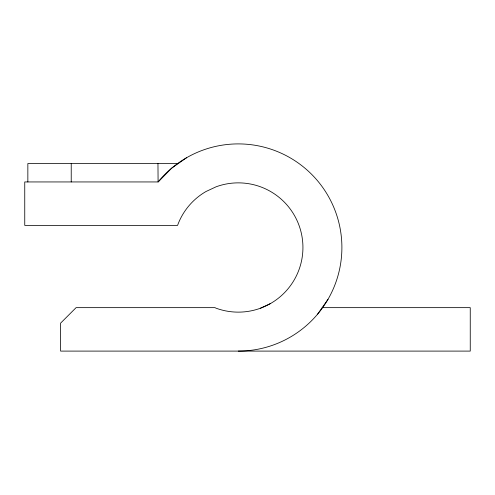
<?xml version="1.0" encoding="UTF-8"?>
<svg xmlns="http://www.w3.org/2000/svg" width="495" height="495" viewBox="0 0 495 495"><rect width="100%" height="100%" fill="white"/><g stroke="black" fill="none" stroke-linecap="round" stroke-linejoin="round"><path stroke-width="0.74" d="M186.497 157.781L171.709 168.139L158.214 181.943L24.75 181.943L24.75 225.392L177.563 225.392A64.635 64.635 0 0 1 205.982 191.522L216.191 186.763A64.635 64.635 0 0 1 302.934 247.5A64.635 64.635 0 0 1 216.191 308.237L214.923 307.649L76.088 307.649L60.625 323.111L60.625 351.097L470.25 351.097L470.25 307.649L322.171 307.649M317.66 314.09L328.018 299.302M158.685 181.269L158.091 181.943L157.961 163.542M260.407 308.237L270.617 303.478M178.274 163.542L27.85 163.542L27.85 181.943M71.224 163.542L71.224 181.943M158.938 180.91A103.597 103.597 0 0 1 332.188 203.717A103.597 103.597 0 0 1 238.299 351.097"/></g></svg>
